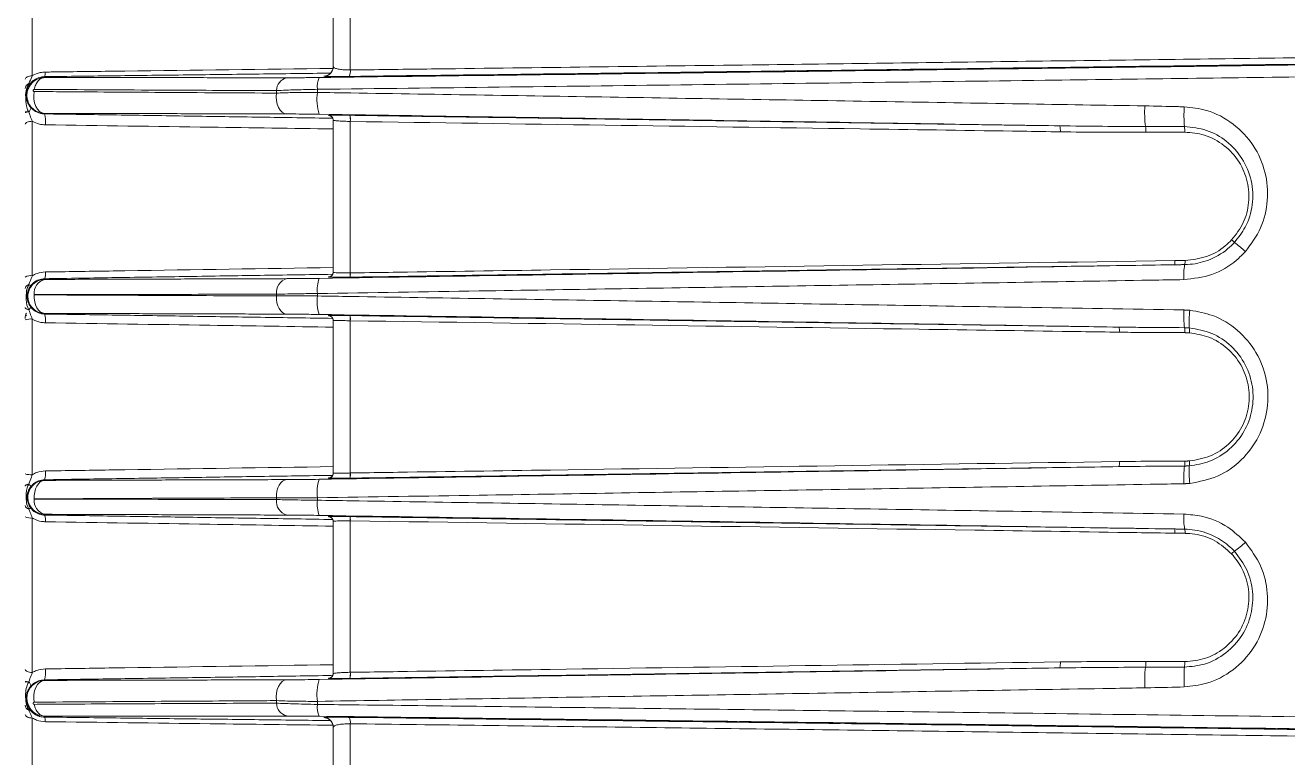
# Model space of a CAD drawing. Extents: x 2 to 136, y 1 to 99.
# Drawn here: x 4.638 to 8.573, y 44.166 to 46.448 of the extents above; entities that cross this region are included whole.
import ezdxf

# ---------------------------------------------------------------- set-up
doc = ezdxf.new("R2010")
doc.units = 0
doc.header["$MEASUREMENT"] = 0
doc.linetypes.add('SLD-Solid', pattern=[0])
doc.layers.add('OBJECT', color=7, linetype='CONTINUOUS')

msp = doc.modelspace()

# ---------------------------------------------------------------- linework, layer by layer
at = {"layer": 'OBJECT', "linetype": 'SLD-Solid', "lineweight": 15}
for p, q in [((5.6514, 48.2902), (5.6514, 46.3085)), ((5.5983, 46.3191), (5.5983, 48.2302)), ((4.6603, 47.6032), (4.6603, 46.2908)), ((4.6984, 46.2849), (4.6984, 46.2878)), ((5.5688, 46.2891), (5.5688, 46.2893)), ((5.4214, 46.2364), (5.4214, 46.2443)), ((5.5491, 46.2387), (5.5491, 46.2483)), ((4.6984, 46.1734), (4.6984, 46.1717)), ((5.5836, 46.1667), (5.5836, 46.1672)), ((4.6603, 46.1489), (4.6603, 45.6673)), ((5.5983, 45.6782), (5.5983, 46.1522)), ((5.6512, 45.6761), (5.6512, 46.1481)), ((5.6515, 46.1482), (5.6515, 45.6761)), ((4.6985, 45.6559), (4.6984, 45.6582)), ((5.5836, 45.6632), (5.5836, 45.6636)), ((5.4214, 45.6044), (5.4214, 45.61)), ((5.5491, 45.6044), (5.5491, 45.6121)), ((4.6603, 45.5325), (4.6603, 45.0475)), ((4.6985, 45.5502), (4.6984, 45.5482)), ((5.5836, 45.5427), (5.5836, 45.5432)), ((5.5983, 45.0518), (5.5983, 45.5282)), ((5.6512, 45.0528), (5.6512, 45.5272)), ((5.6515, 45.5272), (5.6515, 45.0528)), ((4.6985, 45.0298), (4.6984, 45.0318)), ((5.5836, 45.0368), (5.5836, 45.0373)), ((5.4214, 44.97), (5.4214, 44.9756)), ((5.5491, 44.9679), (5.5491, 44.9756)), ((4.6603, 44.9127), (4.6603, 44.4311)), ((4.6985, 44.9241), (4.6984, 44.9218)), ((5.5836, 44.9164), (5.5836, 44.9168)), ((5.5983, 44.4278), (5.5983, 44.9018)), ((5.6512, 44.4319), (5.6512, 44.9039)), ((5.6515, 44.9039), (5.6515, 44.4318)), ((4.6984, 44.4066), (4.6984, 44.4083)), ((5.5836, 44.4128), (5.5836, 44.4133)), ((5.4214, 44.3357), (5.4214, 44.3436)), ((5.5491, 44.3317), (5.5491, 44.3413)), ((4.6603, 44.2892), (4.6603, 42.9673)), ((5.5688, 44.2907), (5.5688, 44.2909)), ((5.6514, 44.2715), (5.6514, 42.2898)), ((5.5983, 42.3497), (5.5983, 44.2609))]:
    msp.add_line(p, q, dxfattribs=at)
at = {"layer": 'OBJECT', "linetype": 'SLD-Solid', "lineweight": 15, "flags": 128}
for points in [[(4.6383, 46.2801), (4.6388, 46.282), (4.64, 46.2839), (4.6419, 46.2856), (4.6446, 46.2872), (4.6479, 46.2885), (4.6517, 46.2896), (4.6559, 46.2903), (4.6603, 46.2908)], [(4.6984, 46.1734), (4.6906, 46.1751), (4.6831, 46.1795), (4.6766, 46.1863), (4.6712, 46.1952), (4.6674, 46.2058), (4.6652, 46.2174), (4.6648, 46.2295), (4.6663, 46.2413)], [(5.4535, 46.1716), (5.446, 46.1732), (5.4389, 46.1773), (5.4326, 46.1837), (5.4274, 46.1921), (5.4235, 46.2021), (5.4211, 46.2132), (5.4204, 46.2248), (5.4214, 46.2364)], [(4.6493, 46.1776), (4.6511, 46.18), (4.6527, 46.1823), (4.6539, 46.1844), (4.6548, 46.1865), (4.6553, 46.1883), (4.6554, 46.19), (4.6552, 46.1914), (4.6547, 46.1925)], [(4.6383, 46.1397), (4.6388, 46.1414), (4.64, 46.143), (4.6419, 46.1445), (4.6446, 46.1458), (4.6479, 46.147), (4.6517, 46.1479), (4.6559, 46.1485), (4.6603, 46.1489)], [(4.6985, 45.5502), (4.6917, 45.5516), (4.6853, 45.5551), (4.6794, 45.5606), (4.6744, 45.5679), (4.6705, 45.5767), (4.6678, 45.5865), (4.6664, 45.5971), (4.6664, 45.6078)], [(4.6383, 45.5681), (4.6385, 45.5672), (4.6391, 45.5662), (4.64, 45.5653), (4.6413, 45.5644), (4.6429, 45.5636), (4.6447, 45.5629), (4.6469, 45.5622), (4.6493, 45.5616)], [(5.4535, 45.5478), (5.4468, 45.5491), (5.4405, 45.5525), (5.4347, 45.5579), (5.4297, 45.5651), (5.4258, 45.5737), (5.423, 45.5833), (5.4215, 45.5937), (5.4214, 45.6044)], [(5.5861, 45.5425), (5.5855, 45.5426), (5.5857, 45.5425), (5.5864, 45.5424), (5.5874, 45.5422), (5.5898, 45.5413), (5.5928, 45.5394), (5.5934, 45.5387)], [(4.6383, 45.0119), (4.6385, 45.0128), (4.6391, 45.0138), (4.64, 45.0147), (4.6413, 45.0156), (4.6429, 45.0164), (4.6447, 45.0171), (4.6469, 45.0178), (4.6493, 45.0184)], [(4.6664, 44.9722), (4.6664, 44.9829), (4.6678, 44.9935), (4.6705, 45.0033), (4.6744, 45.0121), (4.6794, 45.0194), (4.6853, 45.0249), (4.6917, 45.0284), (4.6985, 45.0298)], [(5.4214, 44.9756), (5.4215, 44.9863), (5.423, 44.9967), (5.4258, 45.0063), (5.4297, 45.0149), (5.4347, 45.0221), (5.4405, 45.0275), (5.4468, 45.0309), (5.4535, 45.0322)], [(4.6383, 44.4403), (4.6388, 44.4386), (4.64, 44.437), (4.6419, 44.4355), (4.6446, 44.4342), (4.6479, 44.433), (4.6517, 44.4321), (4.6559, 44.4315), (4.6603, 44.4311)], [(4.6493, 44.4024), (4.6511, 44.4), (4.6527, 44.3977), (4.6539, 44.3956), (4.6548, 44.3935), (4.6553, 44.3917), (4.6554, 44.39), (4.6552, 44.3886), (4.6547, 44.3875)], [(4.6663, 44.3387), (4.6648, 44.3505), (4.6652, 44.3626), (4.6674, 44.3742), (4.6712, 44.3848), (4.6766, 44.3937), (4.6831, 44.4005), (4.6906, 44.4049), (4.6984, 44.4066)], [(5.4214, 44.3436), (5.4204, 44.3552), (5.4211, 44.3668), (5.4235, 44.3779), (5.4274, 44.3879), (5.4326, 44.3963), (5.4389, 44.4027), (5.446, 44.4068), (5.4535, 44.4084)], [(4.6383, 44.2999), (4.6388, 44.298), (4.64, 44.2961), (4.6419, 44.2944), (4.6446, 44.2928), (4.6479, 44.2915), (4.6517, 44.2904), (4.6559, 44.2897), (4.6603, 44.2892)]]:
    msp.add_lwpolyline(points, dxfattribs=at)
at = {"layer": 'OBJECT', "linetype": 'SLD-Solid', "lineweight": 15}
for centre, radius, start, end in [((5.5684, 46.3191), 0.03, 270.8174, 359.9964), ((5.463, 46.2437), 0.0417, 103.027, 179.1917), ((5.6242, 46.2559), 0.0755, 157.3106, 185.817), ((5.6111, 46.3045), 0.0405, 336.8812, 5.6577), ((4.6572, 46.2494), 0.0189, 114.6928, 177.0657), ((4.6518, 46.2713), 0.00532, 242.8052, 300.6129), ((5.7002, 46.2162), 0.1527, 171.5367, 197.3552), ((4.6476, 46.2231), 0.0455, 258.3163, 272.234), ((4.6293, 46.1493), 0.0726, 350.7986, 17.9755), ((5.5833, 46.1522), 0.015, 0.0028, 89.0058), ((5.5833, 46.1517), 0.015, 47.6933, 88.9982), ((5.5844, 46.1545), 0.0121, 42.4785, 84.341), ((5.5834, 46.1517), 0.015, 359.9987, 47.6932), ((5.6144, 46.1544), 0.0376, 350.5276, 20.2765), ((5.6084, 46.1545), 0.0433, 351.6109, 17.4033), ((8.5072, 46.174), 0.3799, 176.5835, 186.2714), ((8.685, 46.1659), 0.4351, 176.3255, 184.4454), ((5.6495, 46.1984), 0.0503, 271.9428, 272.287), ((7.8277, 46.1217), 0.0369, 350.8114, 20.3031), ((8.0743, 46.1187), 0.057, 355.73, 13.9671), ((8.1869, 46.1189), 0.0657, 356.4741, 11.6369), ((8.7074, 46.1074), 0.4509, 226.7586, 228.2473), ((8.2318, 45.5236), 0.3031, 46.2734, 54.6876), ((8.1965, 45.7116), 0.0254, 336.99, 7.2253), ((8.4535, 45.6684), 0.2043, 170.5079, 183.6881), ((8.2265, 45.7122), 0.0275, 338.3037, 6.1788), ((4.6555, 45.6319), 0.0358, 82.2158, 118.5915), ((4.7108, 45.613), 0.0446, 105.9957, 185.6539), ((4.6567, 45.6741), 0.0447, 339.2658, 6.4601), ((5.4662, 45.6151), 0.0451, 106.3213, 186.431), ((5.6547, 45.6242), 0.1062, 160.6882, 186.5213), ((5.5833, 45.6782), 0.015, 270.9964, 359.9961), ((5.5833, 45.6786), 0.015, 270.9995, 325.7253), ((5.5837, 45.6778), 0.0141, 277.3932, 327.7178), ((5.5833, 45.6786), 0.015, 325.7288, 359.9983), ((5.6264, 45.6729), 0.0253, 336.9556, 7.2199), ((5.6223, 45.6728), 0.0291, 340.3198, 6.451), ((5.651, 45.6992), 0.0231, 270.5718, 271.3211), ((4.6525, 45.6257), 0.0144, 102.7899, 170.4308), ((4.6632, 45.6569), 0.0221, 231.1278, 248.9892), ((4.6416, 45.5734), 0.0141, 303.0741, 346.3766), ((5.6814, 45.5875), 0.1333, 172.7057, 197.7827), ((4.6553, 45.4803), 0.0524, 84.5631, 108.899), ((4.6398, 45.5288), 0.0618, 352.5357, 18.3289), ((5.5833, 45.5282), 0.015, 0.0028, 89.0058), ((5.5833, 45.5277), 0.015, 47.3452, 89.0028), ((5.5834, 45.5278), 0.015, 359.9928, 47.3569), ((5.6195, 45.5318), 0.0324, 351.8675, 20.971), ((5.6142, 45.5319), 0.0373, 352.7792, 17.9404), ((8.5903, 45.544), 0.3411, 177.1853, 186.4627), ((8.5878, 45.5211), 0.3218, 173.1125, 182.8762), ((5.6511, 45.551), 0.0238, 270.2493, 270.9756), ((8.0169, 45.496), 0.0318, 351.965, 21.0948), ((8.2061, 45.493), 0.0469, 356.4155, 15.4698), ((8.2212, 45.4956), 0.0461, 352.5298, 11.687), ((4.6398, 45.0512), 0.0618, 341.6714, 7.464), ((8.0169, 45.084), 0.0318, 338.9052, 8.035), ((8.5903, 45.036), 0.3411, 173.5372, 182.8147), ((8.2061, 45.087), 0.0469, 344.5302, 3.5845), ((8.5878, 45.0589), 0.3218, 177.1238, 186.8875), ((8.2212, 45.0844), 0.0461, 348.313, 7.4702), ((4.6553, 45.0997), 0.0524, 251.101, 275.4369), ((4.6416, 45.0066), 0.0141, 13.6232, 56.9261), ((5.6814, 44.9925), 0.1333, 162.2173, 187.2943), ((5.5833, 45.0518), 0.015, 270.9964, 359.9961), ((5.5833, 45.0523), 0.015, 270.9981, 325.6267), ((5.5838, 45.0514), 0.014, 277.3211, 327.6489), ((5.5833, 45.0522), 0.015, 325.6346, 359.9954), ((5.6195, 45.0482), 0.0324, 339.029, 8.1325), ((5.6142, 45.0481), 0.0373, 342.0596, 7.2208), ((5.6511, 45.029), 0.0238, 89.0244, 89.7507), ((4.6525, 44.9543), 0.0144, 189.5692, 257.2101), ((4.6632, 44.9231), 0.0221, 111.0108, 128.8722), ((4.7108, 44.967), 0.0446, 174.3461, 254.0043), ((5.4662, 44.9649), 0.0451, 173.5685, 253.6795), ((5.6547, 44.9558), 0.1062, 173.4789, 199.3117), ((4.6555, 44.9481), 0.0358, 241.4063, 277.7849), ((4.6567, 44.9059), 0.0447, 353.5401, 20.7342), ((5.5833, 44.9018), 0.015, 0.0039, 89.0036), ((5.5833, 44.9014), 0.015, 47.2244, 88.9971), ((5.5844, 44.9039), 0.0123, 42.6852, 84.7571), ((5.5833, 44.9014), 0.015, 0.002, 47.2178), ((5.6264, 44.9071), 0.0253, 352.7801, 23.0444), ((5.6223, 44.9072), 0.0291, 353.5483, 19.6808), ((5.651, 44.8808), 0.0231, 88.6789, 89.4282), ((8.4535, 44.9116), 0.2043, 176.3119, 189.4921), ((8.1965, 44.8684), 0.0254, 352.774, 23.0107), ((8.2265, 44.8678), 0.0275, 353.8212, 21.6963), ((8.2318, 45.0564), 0.3031, 305.3124, 313.7266), ((8.7067, 44.4733), 0.45, 131.7511, 133.243), ((4.6293, 44.4307), 0.0726, 342.0242, 9.2015), ((5.5833, 44.4283), 0.015, 270.9959, 359.9966), ((5.5833, 44.4278), 0.015, 270.9937, 359.9966), ((5.5875, 44.4269), 0.0107, 319.5617, 7.3968), ((5.6084, 44.4255), 0.0433, 342.5976, 8.3884), ((5.6144, 44.4256), 0.0376, 339.7239, 9.4722), ((5.65, 44.3937), 0.0382, 87.6586, 88.1116), ((7.8277, 44.4583), 0.0369, 339.6958, 9.1893), ((8.5072, 44.406), 0.3798, 173.7285, 183.4166), ((8.0743, 44.4613), 0.057, 346.0341, 4.269), ((8.6851, 44.4141), 0.4351, 175.5546, 183.6745), ((8.1869, 44.4611), 0.0657, 348.3632, 3.5258), ((4.6475, 44.357), 0.0454, 87.7552, 101.6915), ((5.7002, 44.3638), 0.1527, 162.6447, 188.4633), ((5.5837, 44.4274), 0.0141, 277.5645, 327.6485), ((4.6572, 44.3306), 0.0189, 182.9339, 245.3066), ((4.6518, 44.3087), 0.00532, 59.3943, 117.194), ((5.463, 44.3363), 0.0417, 180.8078, 256.974), ((5.6242, 44.3241), 0.0755, 174.1828, 202.6897), ((5.5684, 44.2609), 0.03, 0.0033, 89.1829), ((5.6111, 44.2755), 0.0405, 354.3437, 23.1174)]:
    msp.add_arc(centre, radius, start, end, dxfattribs=at)
msp.add_ellipse((4.6533, 45.5346), major_axis=(0, 0.025), ratio=0.6, start_param=0.851159, end_param=1.570796, dxfattribs=at)
for points, knots in [([(5.6514, 46.3085), (5.6712, 46.3087), (5.7705, 46.31), (6.1877, 46.3152), (6.8608, 46.3238), (7.731, 46.3351), (8.5593, 46.3461), (9.1869, 46.3545), (9.5385, 46.3594), (9.6133, 46.3604)], [0, 0, 0, 0, 0.015093, 0.075468, 0.316976, 0.525737, 0.734498, 0.943514, 1, 1, 1, 1]), ([(5.5546, 46.285), (5.9415, 46.2898), (6.7153, 46.2994), (7.8807, 46.3144), (8.8468, 46.3272), (9.4252, 46.3352), (9.6133, 46.3378)], [0, 0, 0, 0, 0.286869, 0.573738, 0.861289, 1, 1, 1, 1]), ([(5.5983, 46.3196), (5.5983, 46.3185), (5.5982, 46.314), (5.596, 46.3064), (5.5904, 46.2982), (5.5827, 46.2924), (5.575, 46.2896), (5.5703, 46.2893), (5.5688, 46.2893)], [0, 0, 0, 0, 0.075036, 0.307049, 0.521161, 0.719371, 0.908428, 1, 1, 1, 1]), ([(5.5983, 46.3191), (5.5985, 46.3184), (5.599, 46.3165), (5.6043, 46.3135), (5.6161, 46.3107), (5.6322, 46.3088), (5.645, 46.3086), (5.6514, 46.3085)], [0, 0, 0, 0, 0.118805, 0.36056, 0.582979, 0.793287, 1, 1, 1, 1]), ([(9.6133, 46.3402), (9.4339, 46.3377), (8.8731, 46.33), (7.9313, 46.3175), (6.7884, 46.3027), (6.0284, 46.2933), (5.6483, 46.2886)], [0, 0, 0, 0, 0.135407, 0.423157, 0.711579, 1, 1, 1, 1]), ([(4.6984, 46.1734), (4.6957, 46.1736), (4.6858, 46.1742), (4.6703, 46.1802), (4.658, 46.1909), (4.6494, 46.2032), (4.6442, 46.2163), (4.6431, 46.2325), (4.6459, 46.247), (4.6519, 46.2595), (4.6612, 46.2706), (4.6745, 46.2801), (4.688, 46.2844), (4.6964, 46.2848), (4.6984, 46.2849)], [0, 0, 0, 0, 0.046741, 0.172507, 0.281017, 0.325365, 0.431868, 0.522472, 0.602838, 0.685679, 0.760655, 0.853042, 0.96561, 1, 1, 1, 1]), ([(4.6603, 46.2908), (4.6598, 46.2895), (4.6564, 46.2807), (4.6526, 46.2731), (4.6493, 46.2666)], [0, 0, 0, 0, 0.140153, 1, 1, 1, 1]), ([(4.6984, 46.2878), (4.6947, 46.2876), (4.685, 46.2869), (4.67, 46.2809), (4.6597, 46.2729), (4.6553, 46.2677), (4.6545, 46.2667)], [0, 0, 0, 0, 0.220232, 0.571312, 0.921722, 1, 1, 1, 1]), ([(4.6603, 46.2908), (4.6606, 46.2909), (4.6683, 46.2953), (4.6819, 46.3007), (4.6957, 46.3017), (4.701, 46.302)], [0, 0, 0, 0, 0.027126, 0.624659, 1, 1, 1, 1]), ([(4.6984, 46.2849), (4.6948, 46.2842), (4.6876, 46.283), (4.678, 46.2748), (4.6703, 46.2631), (4.6676, 46.253), (4.6663, 46.2479)], [0, 0, 0, 0, 0.250221, 0.500527, 0.750718, 1, 1, 1, 1]), ([(4.701, 46.302), (4.701, 46.3009), (4.7008, 46.2978), (4.7003, 46.293), (4.6994, 46.2888), (4.6987, 46.2882), (4.6984, 46.2878)], [0, 0, 0, 0, 0.133375, 0.389905, 0.694955, 1, 1, 1, 1]), ([(4.701, 46.302), (4.7176, 46.3022), (4.8002, 46.3033), (5.0989, 46.307), (5.3812, 46.3105), (5.5973, 46.3132)], [0, 0, 0, 0, 0.055317, 0.276587, 1, 1, 1, 1]), ([(5.4536, 46.2844), (5.4714, 46.2844), (5.502, 46.2844), (5.539, 46.2849), (5.5546, 46.285)], [0, 0, 0, 0, 0.576762, 1, 1, 1, 1]), ([(9.6133, 46.3004), (9.5737, 46.2999), (9.2542, 46.2955), (8.6552, 46.2874), (7.7173, 46.2751), (6.6812, 46.2619), (5.9265, 46.2528), (5.5491, 46.2483)], [0, 0, 0, 0, 0.029168, 0.235187, 0.441207, 0.720603, 1, 1, 1, 1]), ([(5.6483, 46.2886), (5.6388, 46.2885), (5.6198, 46.2883), (5.5957, 46.2882), (5.5779, 46.2884), (5.5697, 46.2887), (5.569, 46.289), (5.5688, 46.2891)], [0, 0, 0, 0, 0.21438, 0.428502, 0.649664, 0.885239, 1, 1, 1, 1]), ([(4.6493, 46.2666), (4.6469, 46.2618), (4.6402, 46.2486), (4.6389, 46.2229), (4.6415, 46.2006), (4.6451, 46.1846), (4.6486, 46.1788), (4.6493, 46.1776)], [0, 0, 0, 0, 0.17137, 0.469674, 0.781808, 0.95724, 1, 1, 1, 1]), ([(4.6545, 46.2667), (4.6516, 46.2628), (4.6457, 46.2545), (4.6416, 46.2412), (4.6409, 46.2319), (4.6411, 46.2228), (4.6432, 46.2124), (4.6478, 46.2014), (4.6533, 46.1943), (4.6547, 46.1925)], [0, 0, 0, 0, 0.156333, 0.324109, 0.421979, 0.454455, 0.666758, 0.915522, 1, 1, 1, 1]), ([(4.6663, 46.2479), (4.6662, 46.2479), (4.6657, 46.2479), (4.6649, 46.2477), (4.6641, 46.2472), (4.6636, 46.2465), (4.6632, 46.2457), (4.663, 46.2448), (4.6631, 46.2438), (4.6636, 46.2427), (4.6646, 46.2416), (4.6657, 46.2414), (4.6663, 46.2413)], [0, 0, 0, 0, 0.034085, 0.149321, 0.23486, 0.299651, 0.36961, 0.439602, 0.524615, 0.634617, 0.805774, 1, 1, 1, 1]), ([(5.4214, 46.2443), (5.3947, 46.2444), (5.2615, 46.2449), (5.009, 46.246), (4.7849, 46.2473), (4.6663, 46.2479)], [0, 0, 0, 0, 0.105256, 0.526282, 1, 1, 1, 1]), ([(4.6663, 46.2413), (4.6926, 46.2412), (4.8242, 46.2402), (5.0754, 46.2385), (5.3016, 46.2372), (5.4214, 46.2364)], [0, 0, 0, 0, 0.105274, 0.52637, 1, 1, 1, 1]), ([(5.5491, 46.2483), (5.5295, 46.2479), (5.4863, 46.247), (5.4447, 46.2455), (5.4238, 46.2444), (5.4214, 46.2443)], [0, 0, 0, 0, 0.423748, 0.934146, 1, 1, 1, 1]), ([(5.4214, 46.2364), (5.4372, 46.2371), (5.4753, 46.2386), (5.5219, 46.2386), (5.5491, 46.2387)], [0, 0, 0, 0, 0.414329, 1, 1, 1, 1]), ([(5.5491, 46.2387), (5.5838, 46.2381), (5.7574, 46.2353), (6.209, 46.2281), (6.9049, 46.2168), (7.5913, 46.2055), (7.9993, 46.1987), (8.128, 46.1966)], [0, 0, 0, 0, 0.040495, 0.202477, 0.526502, 0.850527, 1, 1, 1, 1]), ([(4.6493, 46.1776), (4.6507, 46.1738), (4.6543, 46.164), (4.658, 46.1546), (4.6603, 46.1489)], [0, 0, 0, 0, 0.391244, 1, 1, 1, 1]), ([(4.6547, 46.1925), (4.6583, 46.1888), (4.6666, 46.1803), (4.6823, 46.173), (4.694, 46.1721), (4.6984, 46.1717)], [0, 0, 0, 0, 0.330431, 0.751279, 1, 1, 1, 1]), ([(5.5544, 46.1706), (5.5329, 46.1709), (5.496, 46.1714), (5.4659, 46.1715), (5.4535, 46.1716)], [0, 0, 0, 0, 0.584807, 1, 1, 1, 1]), ([(7.8623, 46.1345), (7.477, 46.1407), (6.7063, 46.153), (5.9384, 46.1647), (5.5544, 46.1706)], [0, 0, 0, 0, 0.499851, 1, 1, 1, 1]), ([(5.5836, 46.1672), (5.5845, 46.1673), (5.5863, 46.1676), (5.6001, 46.1678), (5.6202, 46.1678), (5.6383, 46.1676), (5.6482, 46.1674), (5.6497, 46.1674)], [0, 0, 0, 0, 0.244044, 0.488221, 0.728099, 0.959249, 1, 1, 1, 1]), ([(5.5869, 46.1664), (5.586, 46.1665), (5.5839, 46.1666), (5.5837, 46.1667), (5.5836, 46.1667)], [0, 0, 0, 0, 0.442354, 1, 1, 1, 1]), ([(8.128, 46.1966), (8.163, 46.1959), (8.2039, 46.1951), (8.2449, 46.1939), (8.2509, 46.1938)], [0, 0, 0, 0, 0.853893, 1, 1, 1, 1]), ([(8.2509, 46.1938), (8.2743, 46.1912), (8.3289, 46.1852), (8.4062, 46.144), (8.4699, 46.0762), (8.507, 45.9919), (8.5143, 45.9023), (8.4943, 45.8141), (8.459, 45.7665), (8.4414, 45.7427)], [0, 0, 0, 0, 0.113847, 0.266221, 0.419042, 0.568814, 0.71471, 0.857561, 1, 1, 1, 1]), ([(4.701, 46.1377), (4.6947, 46.1381), (4.6803, 46.1392), (4.6675, 46.1454), (4.6603, 46.1489)], [0, 0, 0, 0, 0.433276, 1, 1, 1, 1]), ([(5.5983, 46.1247), (5.4707, 46.1265), (5.1715, 46.1309), (4.8724, 46.1352), (4.701, 46.1377)], [0, 0, 0, 0, 0.426823, 1, 1, 1, 1]), ([(5.6512, 46.1481), (5.65, 46.1482), (5.6421, 46.1484), (5.6276, 46.149), (5.6115, 46.15), (5.6005, 46.1511), (5.5991, 46.1518), (5.5983, 46.1522)], [0, 0, 0, 0, 0.040294, 0.26941, 0.508713, 0.753936, 1, 1, 1, 1]), ([(7.8641, 46.1159), (7.8542, 46.116), (7.8048, 46.1167), (7.597, 46.1198), (6.8693, 46.1304), (6.1813, 46.1404), (5.6515, 46.1482)], [0, 0, 0, 0, 0.013409, 0.067044, 0.281584, 1, 1, 1, 1]), ([(7.8623, 46.1345), (7.9068, 46.1339), (7.9959, 46.1328), (8.0851, 46.1326), (8.1296, 46.1325)], [0, 0, 0, 0, 0.499849, 1, 1, 1, 1]), ([(8.1296, 46.1325), (8.1644, 46.1324), (8.2049, 46.1324), (8.2454, 46.1322), (8.2513, 46.1322)], [0, 0, 0, 0, 0.856217, 1, 1, 1, 1]), ([(8.2513, 46.1322), (8.2749, 46.1297), (8.3221, 46.1248), (8.3852, 46.0886), (8.4345, 46.0346), (8.4635, 45.9649), (8.4667, 45.8893), (8.4467, 45.8212), (8.4192, 45.7863), (8.4071, 45.771)], [0, 0, 0, 0, 0.14155, 0.283786, 0.432636, 0.585436, 0.737167, 0.884056, 1, 1, 1, 1]), ([(8.1312, 46.1145), (8.0866, 46.1144), (7.9976, 46.1142), (7.9086, 46.1153), (7.8641, 46.1159)], [0, 0, 0, 0, 0.500175, 1, 1, 1, 1]), ([(8.3984, 45.7789), (8.4118, 45.7962), (8.4386, 45.8308), (8.4547, 45.8956), (8.4506, 45.9618), (8.4243, 46.0246), (8.3777, 46.0757), (8.3177, 46.109), (8.2732, 46.113), (8.2525, 46.1149)], [0, 0, 0, 0, 0.138029, 0.276202, 0.417078, 0.56297, 0.714021, 0.86692, 1, 1, 1, 1]), ([(8.4071, 45.771), (8.4002, 45.7642), (8.3762, 45.7404), (8.3271, 45.713), (8.2792, 45.7028), (8.255, 45.7022), (8.252, 45.7021)], [0, 0, 0, 0, 0.1657, 0.581558, 0.946738, 1, 1, 1, 1]), ([(8.2537, 45.7152), (8.2762, 45.7177), (8.3211, 45.7227), (8.3695, 45.7506), (8.392, 45.7726), (8.3984, 45.7789)], [0, 0, 0, 0, 0.417952, 0.834105, 1, 1, 1, 1]), ([(8.4414, 45.7427), (8.4324, 45.7336), (8.4026, 45.7035), (8.3384, 45.6656), (8.2792, 45.6587), (8.2496, 45.6553)], [0, 0, 0, 0, 0.177217, 0.589279, 1, 1, 1, 1]), ([(4.7011, 45.6791), (4.7176, 45.6793), (4.8003, 45.6806), (5.0994, 45.6852), (5.382, 45.6896), (5.5983, 45.6929)], [0, 0, 0, 0, 0.055307, 0.276535, 1, 1, 1, 1]), ([(5.5544, 45.6593), (5.9977, 45.6662), (6.8846, 45.68), (7.7747, 45.6944), (8.2199, 45.7016)], [0, 0, 0, 0, 0.499822, 1, 1, 1, 1]), ([(5.6515, 45.6761), (5.6614, 45.6763), (5.711, 45.677), (5.9189, 45.6801), (6.7657, 45.6929), (7.573, 45.705), (8.2217, 45.7147)], [0, 0, 0, 0, 0.011559, 0.057797, 0.242748, 1, 1, 1, 1]), ([(4.6985, 45.5502), (4.6917, 45.5511), (4.679, 45.5527), (4.6664, 45.5611), (4.657, 45.5708), (4.6502, 45.5816), (4.6462, 45.5969), (4.6466, 45.6118), (4.6509, 45.6255), (4.6588, 45.638), (4.6715, 45.6492), (4.6861, 45.6551), (4.6956, 45.6557), (4.6985, 45.6559)], [0, 0, 0, 0, 0.123491, 0.232005, 0.269257, 0.371293, 0.461614, 0.556778, 0.64062, 0.721066, 0.824899, 0.947628, 1, 1, 1, 1]), ([(4.6603, 45.6673), (4.66, 45.6665), (4.6566, 45.6569), (4.6528, 45.6479), (4.6493, 45.6397)], [0, 0, 0, 0, 0.088015, 1, 1, 1, 1]), ([(4.6984, 45.6582), (4.6924, 45.6576), (4.6803, 45.6562), (4.6652, 45.6476), (4.6582, 45.6397), (4.6553, 45.6363)], [0, 0, 0, 0, 0.366151, 0.730923, 1, 1, 1, 1]), ([(4.6603, 45.6673), (4.6651, 45.6699), (4.6778, 45.6768), (4.6922, 45.6782), (4.7011, 45.6791)], [0, 0, 0, 0, 0.381423, 1, 1, 1, 1]), ([(5.4535, 45.6583), (5.4719, 45.6584), (5.5029, 45.6586), (5.5396, 45.6591), (5.5544, 45.6593)], [0, 0, 0, 0, 0.595856, 1, 1, 1, 1]), ([(8.2496, 45.6553), (8.2147, 45.6547), (8.0401, 45.6518), (7.5862, 45.6444), (6.8885, 45.6331), (6.163, 45.6217), (5.717, 45.6147), (5.5491, 45.6121)], [0, 0, 0, 0, 0.038714, 0.19357, 0.503334, 0.813098, 1, 1, 1, 1]), ([(5.5836, 45.6636), (5.5837, 45.6637), (5.5837, 45.6637), (5.5855, 45.6638), (5.5856, 45.6638)], [0, 0, 0, 0, 0.955991, 1, 1, 1, 1]), ([(5.6497, 45.663), (5.6438, 45.6629), (5.6298, 45.6627), (5.6098, 45.6626), (5.5933, 45.6626), (5.5848, 45.6629), (5.5839, 45.6631), (5.5836, 45.6632)], [0, 0, 0, 0, 0.164203, 0.392746, 0.62235, 0.854158, 1, 1, 1, 1]), ([(5.5983, 45.6782), (5.5986, 45.6779), (5.5993, 45.6774), (5.6061, 45.6766), (5.6193, 45.6761), (5.6353, 45.6759), (5.6465, 45.676), (5.6512, 45.6761)], [0, 0, 0, 0, 0.146296, 0.378552, 0.608139, 0.83625, 1, 1, 1, 1]), ([(4.6493, 45.6397), (4.6475, 45.6359), (4.6418, 45.6235), (4.6407, 45.5986), (4.6422, 45.5758), (4.6482, 45.5639), (4.6493, 45.5616)], [0, 0, 0, 0, 0.156587, 0.505041, 0.904921, 1, 1, 1, 1]), ([(4.6553, 45.6363), (4.6533, 45.6333), (4.6479, 45.6253), (4.6443, 45.6126), (4.644, 45.6018), (4.645, 45.5913), (4.6478, 45.5815), (4.6533, 45.5731), (4.6553, 45.5701)], [0, 0, 0, 0, 0.142978, 0.390657, 0.527552, 0.574979, 0.844546, 1, 1, 1, 1]), ([(4.6664, 45.6086), (4.6663, 45.6086), (4.6663, 45.6086), (4.6662, 45.6085), (4.6661, 45.6085), (4.6661, 45.6085), (4.666, 45.6084), (4.666, 45.6083), (4.666, 45.6082), (4.666, 45.6081), (4.6661, 45.6079), (4.6662, 45.6079), (4.6663, 45.6078), (4.6664, 45.6078)], [0, 0, 0, 0, 0.057277, 0.181943, 0.187715, 0.289711, 0.363796, 0.437837, 0.522122, 0.605947, 0.707201, 0.863083, 1, 1, 1, 1]), ([(5.4214, 45.61), (5.3942, 45.61), (5.2585, 45.6097), (5.0068, 45.6091), (4.7823, 45.6088), (4.6664, 45.6086)], [0, 0, 0, 0, 0.10781, 0.539052, 1, 1, 1, 1]), ([(4.6664, 45.6078), (4.6935, 45.6077), (4.829, 45.607), (5.0806, 45.6059), (5.3053, 45.6049), (5.4214, 45.6044)], [0, 0, 0, 0, 0.107776, 0.53888, 1, 1, 1, 1]), ([(5.5491, 45.6121), (5.5304, 45.6119), (5.484, 45.6112), (5.4447, 45.6104), (5.4214, 45.61)], [0, 0, 0, 0, 0.40422, 1, 1, 1, 1]), ([(4.6553, 45.5701), (4.6569, 45.5681), (4.6625, 45.5613), (4.6752, 45.5526), (4.689, 45.5486), (4.6969, 45.5483), (4.6984, 45.5482)], [0, 0, 0, 0, 0.153723, 0.52997, 0.90461, 1, 1, 1, 1]), ([(5.4214, 45.6044), (5.4367, 45.6045), (5.4749, 45.6049), (5.5213, 45.6046), (5.5491, 45.6044)], [0, 0, 0, 0, 0.40122, 1, 1, 1, 1]), ([(5.5491, 45.6044), (5.5839, 45.6038), (5.7576, 45.6011), (6.2096, 45.5939), (6.9061, 45.5828), (7.6327, 45.5709), (8.0808, 45.5635), (8.2496, 45.5607)], [0, 0, 0, 0, 0.038703, 0.193516, 0.503195, 0.812873, 1, 1, 1, 1]), ([(4.6398, 45.5412), (4.6399, 45.5412), (4.6405, 45.5426), (4.6415, 45.5437), (4.6425, 45.5448)], [0, 0, 0, 0, 0.030136, 1, 1, 1, 1]), ([(4.6493, 45.5616), (4.6507, 45.5579), (4.6544, 45.5482), (4.658, 45.5385), (4.6603, 45.5325)], [0, 0, 0, 0, 0.38536, 1, 1, 1, 1]), ([(4.7011, 45.5208), (4.6987, 45.5209), (4.6873, 45.5214), (4.6732, 45.5253), (4.6628, 45.5311), (4.6603, 45.5325)], [0, 0, 0, 0, 0.162674, 0.799299, 1, 1, 1, 1]), ([(5.5544, 45.5468), (5.5325, 45.5471), (5.4958, 45.5476), (5.4656, 45.5477), (5.4535, 45.5478)], [0, 0, 0, 0, 0.598694, 1, 1, 1, 1]), ([(8.0466, 45.5074), (7.6306, 45.5141), (6.7984, 45.5275), (5.9692, 45.5403), (5.5544, 45.5468)], [0, 0, 0, 0, 0.499844, 1, 1, 1, 1]), ([(5.5836, 45.5432), (5.5844, 45.5433), (5.5861, 45.5436), (5.5991, 45.5438), (5.6182, 45.5437), (5.6365, 45.5435), (5.6473, 45.5434), (5.6497, 45.5433)], [0, 0, 0, 0, 0.232897, 0.465797, 0.698631, 0.931114, 1, 1, 1, 1]), ([(5.5856, 45.5425), (5.5851, 45.5426), (5.5837, 45.5426), (5.5837, 45.5427), (5.5836, 45.5427)], [0, 0, 0, 0, 0.370219, 1, 1, 1, 1]), ([(5.6512, 45.5272), (5.6493, 45.5272), (5.6406, 45.5274), (5.626, 45.5277), (5.6107, 45.528), (5.6003, 45.5282), (5.599, 45.5282), (5.5983, 45.5282)], [0, 0, 0, 0, 0.068843, 0.301229, 0.534056, 0.767019, 1, 1, 1, 1]), ([(8.2683, 45.5597), (8.2925, 45.5556), (8.3465, 45.5463), (8.4201, 45.5006), (8.4787, 45.4306), (8.5112, 45.3447), (8.5141, 45.2526), (8.4868, 45.1641), (8.4322, 45.0904), (8.3568, 45.0371), (8.2978, 45.0259), (8.2683, 45.0203)], [0, 0, 0, 0, 0.092377, 0.205904, 0.319098, 0.43222, 0.545967, 0.660462, 0.7748, 0.887588, 1, 1, 1, 1]), ([(5.5983, 45.5073), (5.4702, 45.5092), (5.1711, 45.5137), (4.872, 45.5182), (4.7011, 45.5208)], [0, 0, 0, 0, 0.428526, 1, 1, 1, 1]), ([(8.0484, 45.4915), (8.0385, 45.4917), (7.989, 45.4924), (7.7811, 45.4955), (6.992, 45.5073), (6.2426, 45.5184), (5.6515, 45.5272)], [0, 0, 0, 0, 0.012391, 0.061957, 0.260221, 1, 1, 1, 1]), ([(8.0466, 45.5074), (8.0703, 45.5071), (8.1385, 45.5061), (8.2067, 45.5058), (8.2513, 45.5056)], [0, 0, 0, 0, 0.346407, 1, 1, 1, 1]), ([(8.253, 45.4901), (8.2084, 45.4902), (8.1402, 45.4903), (8.072, 45.4912), (8.0484, 45.4915)], [0, 0, 0, 0, 0.653616, 1, 1, 1, 1]), ([(8.2664, 45.505), (8.2903, 45.5008), (8.3382, 45.4925), (8.3997, 45.4506), (8.4445, 45.3921), (8.4672, 45.3217), (8.4654, 45.2483), (8.4399, 45.1798), (8.3934, 45.1239), (8.3331, 45.0859), (8.2878, 45.0785), (8.2664, 45.075)], [0, 0, 0, 0, 0.112903, 0.225921, 0.339461, 0.452247, 0.563693, 0.674533, 0.786075, 0.898937, 1, 1, 1, 1]), ([(8.2669, 45.0904), (8.2893, 45.0941), (8.334, 45.1016), (8.3915, 45.1403), (8.4335, 45.1945), (8.4549, 45.2599), (8.4535, 45.328), (8.43, 45.3915), (8.3871, 45.4436), (8.3305, 45.4794), (8.2876, 45.4863), (8.2669, 45.4896)], [0, 0, 0, 0, 0.112979, 0.226062, 0.339335, 0.451495, 0.562085, 0.672053, 0.782914, 0.895436, 1, 1, 1, 1]), ([(4.6603, 45.0475), (4.6649, 45.05), (4.6775, 45.0568), (4.6919, 45.0583), (4.7011, 45.0592)], [0, 0, 0, 0, 0.367572, 1, 1, 1, 1]), ([(4.7011, 45.0592), (4.7176, 45.0595), (4.8003, 45.0607), (5.0994, 45.0652), (5.3819, 45.0694), (5.5983, 45.0727)], [0, 0, 0, 0, 0.055289, 0.276443, 1, 1, 1, 1]), ([(5.5544, 45.0332), (5.9689, 45.0396), (6.7982, 45.0525), (7.6304, 45.0659), (8.0466, 45.0726)], [0, 0, 0, 0, 0.499843, 1, 1, 1, 1]), ([(5.6515, 45.0528), (5.6614, 45.053), (5.7109, 45.0537), (5.9188, 45.0568), (6.7079, 45.0685), (7.4574, 45.0797), (8.0484, 45.0885)], [0, 0, 0, 0, 0.012392, 0.061958, 0.260221, 1, 1, 1, 1]), ([(8.2513, 45.0744), (8.2277, 45.0743), (8.1595, 45.0741), (8.0912, 45.0732), (8.0466, 45.0726)], [0, 0, 0, 0, 0.346361, 1, 1, 1, 1]), ([(8.0484, 45.0885), (8.093, 45.089), (8.1612, 45.0899), (8.2293, 45.0899), (8.253, 45.0899)], [0, 0, 0, 0, 0.653613, 1, 1, 1, 1]), ([(4.6493, 45.0184), (4.6476, 45.0145), (4.6409, 44.9994), (4.6405, 44.9755), (4.6432, 44.9526), (4.6478, 44.9433), (4.6493, 44.9403)], [0, 0, 0, 0, 0.157477, 0.614996, 0.87521, 1, 1, 1, 1]), ([(4.6985, 44.9241), (4.6915, 44.925), (4.6786, 44.9267), (4.6633, 44.9372), (4.6528, 44.9503), (4.6472, 44.9649), (4.646, 44.9796), (4.6485, 44.9932), (4.655, 45.0072), (4.6666, 45.0198), (4.6824, 45.0282), (4.6934, 45.0293), (4.6985, 45.0298)], [0, 0, 0, 0, 0.126833, 0.236074, 0.330183, 0.430951, 0.518046, 0.598413, 0.682006, 0.797113, 0.907435, 1, 1, 1, 1]), ([(4.6603, 45.0475), (4.6594, 45.0449), (4.6558, 45.0352), (4.6521, 45.0255), (4.6493, 45.0184)], [0, 0, 0, 0, 0.265772, 1, 1, 1, 1]), ([(4.6984, 45.0318), (4.6922, 45.0311), (4.6798, 45.0296), (4.665, 45.0209), (4.6581, 45.0131), (4.6553, 45.0099)], [0, 0, 0, 0, 0.371592, 0.744371, 1, 1, 1, 1]), ([(5.4535, 45.0322), (5.472, 45.0323), (5.503, 45.0325), (5.5397, 45.033), (5.5544, 45.0332)], [0, 0, 0, 0, 0.598724, 1, 1, 1, 1]), ([(8.2496, 45.0193), (8.2147, 45.0187), (8.0401, 45.0158), (7.5863, 45.0083), (6.8888, 44.997), (6.1633, 44.9853), (5.7172, 44.9783), (5.5491, 44.9756)], [0, 0, 0, 0, 0.038703, 0.193516, 0.503195, 0.812873, 1, 1, 1, 1]), ([(5.5836, 45.0373), (5.5837, 45.0373), (5.5837, 45.0374), (5.5855, 45.0375), (5.5856, 45.0375)], [0, 0, 0, 0, 0.951334, 1, 1, 1, 1]), ([(5.6497, 45.0367), (5.6441, 45.0366), (5.6302, 45.0364), (5.6103, 45.0362), (5.5935, 45.0363), (5.5848, 45.0365), (5.5839, 45.0367), (5.5836, 45.0368)], [0, 0, 0, 0, 0.157726, 0.389336, 0.621375, 0.853863, 1, 1, 1, 1]), ([(5.5983, 45.0518), (5.5986, 45.0518), (5.5993, 45.0518), (5.6062, 45.0519), (5.6197, 45.0522), (5.6356, 45.0525), (5.6467, 45.0527), (5.6512, 45.0528)], [0, 0, 0, 0, 0.146187, 0.37875, 0.610817, 0.842365, 1, 1, 1, 1]), ([(4.6553, 45.0099), (4.653, 45.0064), (4.6471, 44.9973), (4.6441, 44.9848), (4.6441, 44.9732), (4.6456, 44.9626), (4.6489, 44.9529), (4.6538, 44.9458), (4.6553, 44.9437)], [0, 0, 0, 0, 0.180623, 0.464307, 0.589371, 0.651447, 0.896361, 1, 1, 1, 1]), ([(4.6493, 44.9403), (4.6507, 44.9369), (4.6544, 44.9279), (4.6581, 44.9185), (4.6603, 44.9127)], [0, 0, 0, 0, 0.384163, 1, 1, 1, 1]), ([(4.6553, 44.9437), (4.6574, 44.9411), (4.6635, 44.9339), (4.677, 44.9254), (4.6901, 44.922), (4.6973, 44.9218), (4.6984, 44.9218)], [0, 0, 0, 0, 0.20143, 0.565856, 0.929079, 1, 1, 1, 1]), ([(4.6664, 44.9722), (4.6663, 44.9722), (4.6662, 44.9721), (4.6661, 44.9721), (4.6661, 44.972), (4.666, 44.9719), (4.666, 44.9718), (4.666, 44.9717), (4.666, 44.9716), (4.6661, 44.9715), (4.6662, 44.9714), (4.6663, 44.9714), (4.6664, 44.9714)], [0, 0, 0, 0, 0.102411, 0.238604, 0.342539, 0.423012, 0.496268, 0.573227, 0.662891, 0.751832, 0.862413, 1, 1, 1, 1]), ([(5.4214, 44.9756), (5.3942, 44.9755), (5.2585, 44.9749), (5.0068, 44.9738), (4.7824, 44.9727), (4.6664, 44.9722)], [0, 0, 0, 0, 0.107776, 0.53888, 1, 1, 1, 1]), ([(4.6664, 44.9714), (4.6935, 44.9714), (4.8291, 44.9712), (5.0807, 44.9707), (5.3053, 44.9702), (5.4214, 44.97)], [0, 0, 0, 0, 0.107811, 0.539052, 1, 1, 1, 1]), ([(5.5491, 44.9756), (5.5305, 44.9755), (5.4841, 44.9751), (5.4449, 44.9754), (5.4214, 44.9756)], [0, 0, 0, 0, 0.401356, 1, 1, 1, 1]), ([(5.4214, 44.97), (5.4368, 44.9697), (5.4751, 44.969), (5.5215, 44.9683), (5.5491, 44.9679)], [0, 0, 0, 0, 0.40408, 1, 1, 1, 1]), ([(5.5491, 44.9679), (5.5839, 44.9673), (5.7577, 44.9646), (6.2099, 44.9576), (6.9065, 44.9466), (7.633, 44.9349), (8.081, 44.9275), (8.2496, 44.9247)], [0, 0, 0, 0, 0.038714, 0.19357, 0.503334, 0.813098, 1, 1, 1, 1]), ([(4.7011, 44.9009), (4.6994, 44.901), (4.6889, 44.9014), (4.6747, 44.9048), (4.6636, 44.9109), (4.6603, 44.9127)], [0, 0, 0, 0, 0.119532, 0.733654, 1, 1, 1, 1]), ([(5.5983, 44.8871), (5.4701, 44.8891), (5.171, 44.8937), (4.8719, 44.8983), (4.7011, 44.9009)], [0, 0, 0, 0, 0.428898, 1, 1, 1, 1]), ([(5.5544, 44.9207), (5.5326, 44.921), (5.4959, 44.9215), (5.4657, 44.9216), (5.4535, 44.9217)], [0, 0, 0, 0, 0.595825, 1, 1, 1, 1]), ([(8.2199, 44.8784), (7.775, 44.8856), (6.8849, 44.9), (5.998, 44.9138), (5.5544, 44.9207)], [0, 0, 0, 0, 0.499822, 1, 1, 1, 1]), ([(5.5836, 44.9168), (5.5844, 44.917), (5.5861, 44.9172), (5.5992, 44.9174), (5.6185, 44.9174), (5.6367, 44.9172), (5.6474, 44.917), (5.6497, 44.917)], [0, 0, 0, 0, 0.235162, 0.47038, 0.704014, 0.935104, 1, 1, 1, 1]), ([(5.5856, 44.9162), (5.5851, 44.9162), (5.5837, 44.9163), (5.5837, 44.9163), (5.5836, 44.9164)], [0, 0, 0, 0, 0.358782, 1, 1, 1, 1]), ([(5.6512, 44.9039), (5.6494, 44.9039), (5.6409, 44.904), (5.6263, 44.904), (5.6108, 44.9036), (5.6004, 44.9029), (5.599, 44.9022), (5.5983, 44.9018)], [0, 0, 0, 0, 0.064712, 0.295241, 0.528664, 0.764159, 1, 1, 1, 1]), ([(8.2217, 44.8652), (8.2118, 44.8654), (8.1623, 44.8661), (7.9543, 44.8693), (7.1075, 44.882), (6.3003, 44.8941), (5.6515, 44.9039)], [0, 0, 0, 0, 0.011559, 0.057797, 0.242748, 1, 1, 1, 1]), ([(8.2496, 44.9247), (8.2681, 44.9232), (8.316, 44.9193), (8.3848, 44.8906), (8.4238, 44.8538), (8.4414, 44.8373)], [0, 0, 0, 0, 0.257997, 0.666581, 1, 1, 1, 1]), ([(8.252, 44.8779), (8.2626, 44.8773), (8.2968, 44.8753), (8.3491, 44.8569), (8.3881, 44.8288), (8.4045, 44.8117), (8.4071, 44.809)], [0, 0, 0, 0, 0.18435, 0.592455, 0.935104, 1, 1, 1, 1]), ([(8.3984, 44.8011), (8.3817, 44.8157), (8.3483, 44.8451), (8.2954, 44.8624), (8.2636, 44.8642), (8.2537, 44.8648)], [0, 0, 0, 0, 0.407206, 0.815573, 1, 1, 1, 1]), ([(8.4414, 44.8373), (8.459, 44.8135), (8.4943, 44.7659), (8.5143, 44.6777), (8.507, 44.5881), (8.4699, 44.5038), (8.4062, 44.436), (8.3289, 44.3948), (8.2743, 44.3888), (8.2509, 44.3862)], [0, 0, 0, 0, 0.142439, 0.28529, 0.431186, 0.580958, 0.733779, 0.886153, 1, 1, 1, 1]), ([(8.4071, 44.809), (8.4214, 44.7903), (8.4501, 44.7528), (8.4671, 44.6828), (8.4622, 44.6114), (8.4334, 44.544), (8.383, 44.4892), (8.3191, 44.4543), (8.2725, 44.4499), (8.2513, 44.4478)], [0, 0, 0, 0, 0.139379, 0.278907, 0.421164, 0.56816, 0.719788, 0.872643, 1, 1, 1, 1]), ([(8.2525, 44.4651), (8.2744, 44.4672), (8.3183, 44.4714), (8.3772, 44.5043), (8.4236, 44.5542), (8.4512, 44.6189), (8.4547, 44.6892), (8.4362, 44.7534), (8.4102, 44.7863), (8.3984, 44.8011)], [0, 0, 0, 0, 0.140577, 0.28254, 0.431127, 0.583516, 0.734564, 0.880523, 1, 1, 1, 1]), ([(7.8641, 44.4641), (7.9086, 44.4647), (7.9976, 44.4658), (8.0867, 44.4656), (8.1312, 44.4655)], [0, 0, 0, 0, 0.500172, 1, 1, 1, 1]), ([(4.6603, 44.4311), (4.6591, 44.428), (4.6555, 44.4187), (4.6518, 44.4089), (4.6493, 44.4024)], [0, 0, 0, 0, 0.331601, 1, 1, 1, 1]), ([(4.6603, 44.4311), (4.6648, 44.4335), (4.6773, 44.4399), (4.6918, 44.4414), (4.701, 44.4423)], [0, 0, 0, 0, 0.363911, 1, 1, 1, 1]), ([(4.701, 44.4423), (4.7175, 44.4426), (4.8001, 44.4438), (5.0992, 44.4481), (5.3818, 44.4522), (5.5983, 44.4553)], [0, 0, 0, 0, 0.055202, 0.27601, 1, 1, 1, 1]), ([(5.5544, 44.4094), (5.9382, 44.4153), (6.706, 44.427), (7.4768, 44.4393), (7.8623, 44.4455)], [0, 0, 0, 0, 0.49985, 1, 1, 1, 1]), ([(5.5983, 44.4278), (5.5986, 44.428), (5.5993, 44.4286), (5.6062, 44.4296), (5.6193, 44.4306), (5.6351, 44.4314), (5.6464, 44.4317), (5.6512, 44.4319)], [0, 0, 0, 0, 0.153394, 0.3894, 0.615821, 0.834853, 1, 1, 1, 1]), ([(5.6515, 44.4318), (5.6614, 44.432), (5.7109, 44.4327), (5.9185, 44.4357), (6.6461, 44.4463), (7.3342, 44.4564), (7.8641, 44.4641)], [0, 0, 0, 0, 0.013409, 0.067044, 0.281584, 1, 1, 1, 1]), ([(8.1296, 44.4475), (8.0851, 44.4474), (7.9959, 44.4472), (7.9068, 44.446), (7.8623, 44.4455)], [0, 0, 0, 0, 0.499804, 1, 1, 1, 1]), ([(8.2513, 44.4478), (8.2166, 44.4477), (8.176, 44.4475), (8.1355, 44.4475), (8.1296, 44.4475)], [0, 0, 0, 0, 0.856217, 1, 1, 1, 1]), ([(4.6493, 44.4024), (4.6476, 44.3988), (4.6396, 44.3815), (4.6385, 44.3562), (4.6416, 44.3277), (4.6473, 44.3171), (4.6493, 44.3134)], [0, 0, 0, 0, 0.128435, 0.615045, 0.865152, 1, 1, 1, 1]), ([(4.6547, 44.3875), (4.6521, 44.3839), (4.6444, 44.3731), (4.6412, 44.3614), (4.6409, 44.3487), (4.6416, 44.3405), (4.6439, 44.3304), (4.6494, 44.3197), (4.6535, 44.3145), (4.6545, 44.3132)], [0, 0, 0, 0, 0.166256, 0.511246, 0.628184, 0.632877, 0.783248, 0.946159, 1, 1, 1, 1]), ([(4.6984, 44.2951), (4.6911, 44.2961), (4.6785, 44.2977), (4.6636, 44.3073), (4.6533, 44.3183), (4.6467, 44.331), (4.6435, 44.3444), (4.6435, 44.3593), (4.6482, 44.3755), (4.6562, 44.3868), (4.667, 44.397), (4.6798, 44.4046), (4.6928, 44.406), (4.6984, 44.4066)], [0, 0, 0, 0, 0.126949, 0.218559, 0.300871, 0.386963, 0.462978, 0.538295, 0.643674, 0.752357, 0.774029, 0.901395, 1, 1, 1, 1]), ([(4.6984, 44.4083), (4.692, 44.4076), (4.6791, 44.4061), (4.6643, 44.3976), (4.6575, 44.3904), (4.6547, 44.3875)], [0, 0, 0, 0, 0.366326, 0.740964, 1, 1, 1, 1]), ([(5.4535, 44.4084), (5.4715, 44.4085), (5.5022, 44.4086), (5.5391, 44.4092), (5.5544, 44.4094)], [0, 0, 0, 0, 0.585128, 1, 1, 1, 1]), ([(5.5836, 44.4133), (5.5837, 44.4133), (5.5837, 44.4134), (5.5855, 44.4135), (5.5856, 44.4135)], [0, 0, 0, 0, 0.964857, 1, 1, 1, 1]), ([(5.6497, 44.4126), (5.6436, 44.4125), (5.6295, 44.4123), (5.6098, 44.4122), (5.5935, 44.4123), (5.5848, 44.4125), (5.584, 44.4127), (5.5836, 44.4128)], [0, 0, 0, 0, 0.16686, 0.387147, 0.613389, 0.84791, 1, 1, 1, 1]), ([(8.128, 44.3834), (8.0931, 44.3828), (7.9187, 44.3799), (7.4652, 44.3724), (6.7682, 44.361), (6.0832, 44.3499), (5.6773, 44.3434), (5.5491, 44.3413)], [0, 0, 0, 0, 0.040495, 0.202477, 0.526502, 0.850526, 1, 1, 1, 1]), ([(8.2509, 44.3862), (8.216, 44.3853), (8.175, 44.3842), (8.1341, 44.3835), (8.128, 44.3834)], [0, 0, 0, 0, 0.852454, 1, 1, 1, 1]), ([(4.6493, 44.3134), (4.6508, 44.3105), (4.6545, 44.3029), (4.6581, 44.2944), (4.6603, 44.2892)], [0, 0, 0, 0, 0.387793, 1, 1, 1, 1]), ([(4.6545, 44.3132), (4.657, 44.3106), (4.6629, 44.304), (4.6721, 44.2985), (4.6832, 44.2941), (4.6909, 44.2924), (4.6973, 44.2922), (4.6984, 44.2922)], [0, 0, 0, 0, 0.228223, 0.550169, 0.619261, 0.934176, 1, 1, 1, 1]), ([(4.6663, 44.3387), (4.666, 44.3386), (4.6651, 44.3385), (4.6641, 44.3378), (4.6634, 44.3368), (4.6631, 44.3359), (4.6631, 44.335), (4.6632, 44.3342), (4.6636, 44.3334), (4.6643, 44.3327), (4.6651, 44.3322), (4.6658, 44.3321), (4.6661, 44.3321)], [0, 0, 0, 0, 0.111785, 0.308297, 0.405349, 0.512713, 0.582925, 0.649594, 0.723389, 0.79642, 0.884276, 1, 1, 1, 1]), ([(4.6661, 44.332), (4.6924, 44.3322), (4.824, 44.333), (5.0753, 44.3343), (5.3015, 44.3352), (5.4214, 44.3357)], [0, 0, 0, 0, 0.105236, 0.526182, 1, 1, 1, 1]), ([(4.6661, 44.332), (4.6675, 44.327), (4.6703, 44.3168), (4.6781, 44.3051), (4.6876, 44.297), (4.6948, 44.2957), (4.6984, 44.2951)], [0, 0, 0, 0, 0.250004, 0.5, 0.749998, 1, 1, 1, 1]), ([(5.4214, 44.3436), (5.3947, 44.3434), (5.2615, 44.3426), (5.0091, 44.3411), (4.7849, 44.3395), (4.6663, 44.3387)], [0, 0, 0, 0, 0.105273, 0.526369, 1, 1, 1, 1]), ([(5.5491, 44.3413), (5.5298, 44.3413), (5.4832, 44.3413), (5.4442, 44.3427), (5.4214, 44.3436)], [0, 0, 0, 0, 0.415675, 1, 1, 1, 1]), ([(5.4214, 44.3357), (5.4375, 44.3349), (5.4756, 44.3333), (5.5222, 44.3323), (5.5491, 44.3317)], [0, 0, 0, 0, 0.422662, 1, 1, 1, 1]), ([(5.5491, 44.3317), (5.5839, 44.3313), (5.7576, 44.3293), (6.2097, 44.3238), (6.9062, 44.3152), (7.8429, 44.3033), (8.8805, 44.2897), (9.6396, 44.2792), (10.0192, 44.2739)], [0, 0, 0, 0, 0.023416, 0.117081, 0.304445, 0.491809, 0.745904, 1, 1, 1, 1]), ([(4.701, 44.278), (4.6917, 44.2789), (4.6774, 44.2803), (4.6647, 44.2869), (4.6603, 44.2892)], [0, 0, 0, 0, 0.648313, 1, 1, 1, 1]), ([(4.701, 44.278), (4.7009, 44.28), (4.7006, 44.284), (4.7, 44.2884), (4.6992, 44.2915), (4.6987, 44.2919), (4.6984, 44.2922)], [0, 0, 0, 0, 0.249995, 0.500004, 0.749998, 1, 1, 1, 1]), ([(5.5972, 44.2668), (5.4696, 44.2684), (5.1709, 44.2721), (4.8721, 44.2758), (4.701, 44.278)], [0, 0, 0, 0, 0.427093, 1, 1, 1, 1]), ([(5.5546, 44.295), (5.5333, 44.2952), (5.4964, 44.2956), (5.4664, 44.2956), (5.4536, 44.2956)], [0, 0, 0, 0, 0.576403, 1, 1, 1, 1]), ([(10.2191, 44.2339), (9.8298, 44.2392), (9.0514, 44.25), (7.8843, 44.2655), (6.7181, 44.2806), (5.9424, 44.2902), (5.5546, 44.295)], [0, 0, 0, 0, 0.249704, 0.499408, 0.749704, 1, 1, 1, 1]), ([(5.5688, 44.2909), (5.5699, 44.2911), (5.5721, 44.2915), (5.5893, 44.2917), (5.6144, 44.2918), (5.6359, 44.2916), (5.6471, 44.2914), (5.6483, 44.2914)], [0, 0, 0, 0, 0.252657, 0.505679, 0.747853, 0.97329, 1, 1, 1, 1]), ([(5.5688, 44.2907), (5.5701, 44.2907), (5.5749, 44.2904), (5.5831, 44.2875), (5.5915, 44.2807), (5.5973, 44.2712), (5.598, 44.264), (5.5983, 44.2604)], [0, 0, 0, 0, 0.077988, 0.284742, 0.512027, 0.75431, 1, 1, 1, 1]), ([(5.6514, 44.2715), (5.6506, 44.2715), (5.643, 44.2715), (5.6285, 44.2708), (5.6119, 44.2686), (5.6005, 44.2651), (5.5991, 44.2623), (5.5983, 44.2609)], [0, 0, 0, 0, 0.02565, 0.243454, 0.482623, 0.739141, 1, 1, 1, 1]), ([(5.6483, 44.2914), (6.0275, 44.2867), (6.7858, 44.2773), (7.9277, 44.2626), (9.0721, 44.2474), (9.8367, 44.2368), (10.219, 44.2315)], [0, 0, 0, 0, 0.249708, 0.499416, 0.749708, 1, 1, 1, 1]), ([(10.2193, 44.2112), (10.1993, 44.2115), (10.0994, 44.2129), (9.6795, 44.2187), (9.0034, 44.2279), (8.1317, 44.2396), (7.3039, 44.2505), (6.4768, 44.2611), (5.9265, 44.2681), (5.6514, 44.2715)], [0, 0, 0, 0, 0.013096, 0.06548, 0.275026, 0.456158, 0.637291, 0.818646, 1, 1, 1, 1])]:
    msp.add_open_spline(points, degree=3, knots=knots, dxfattribs=at)
for points in [[(5.59, 46.2986), (4.6984, 46.2878)], [(4.6984, 46.2878), (4.6984, 46.2878)], [(4.6984, 46.2849), (4.6984, 46.2849)], [(4.6984, 46.2849), (5.4536, 46.2844)], [(4.6423, 46.1766), (4.6383, 46.1764)], [(5.4535, 46.1716), (4.6984, 46.1734)], [(4.6984, 46.1717), (5.5968, 46.1581)], [(5.6497, 46.1674), (7.8623, 46.1345)], [(8.2525, 46.1149), (8.1312, 46.1145)], [(8.2199, 45.7016), (5.6497, 45.663)], [(8.252, 45.7021), (8.2199, 45.7016)], [(8.2217, 45.7147), (8.2537, 45.7152)], [(5.5945, 45.672), (4.6984, 45.6582)], [(4.6985, 45.6559), (5.4535, 45.6583)], [(4.6984, 45.5482), (5.5965, 45.5345)], [(5.4535, 45.5478), (4.6985, 45.5502)], [(5.6497, 45.5433), (8.0466, 45.5074)], [(8.2496, 45.5607), (8.2683, 45.5597)], [(8.2513, 45.5056), (8.2664, 45.505)], [(8.2669, 45.4896), (8.253, 45.4901)], [(8.0466, 45.0726), (5.6497, 45.0367)], [(8.2664, 45.075), (8.2513, 45.0744)], [(8.253, 45.0899), (8.2669, 45.0904)], [(5.5943, 45.0455), (4.6984, 45.0318)], [(4.6985, 45.0298), (5.4535, 45.0322)], [(8.2683, 45.0203), (8.2496, 45.0193)], [(4.6984, 44.9218), (5.5966, 44.908)], [(5.4535, 44.9217), (4.6985, 44.9241)], [(5.6497, 44.917), (8.2199, 44.8784)], [(8.2199, 44.8784), (8.252, 44.8779)], [(8.2537, 44.8648), (8.2217, 44.8652)], [(7.8623, 44.4455), (5.6497, 44.4126)], [(8.1312, 44.4655), (8.2525, 44.4651)], [(4.6383, 44.4036), (4.6421, 44.4034)], [(5.5934, 44.4218), (4.6984, 44.4083)], [(4.6984, 44.4066), (5.4535, 44.4084)], [(5.4536, 44.2956), (4.6984, 44.2951)], [(4.6984, 44.2951), (4.6984, 44.2922)], [(4.6984, 44.2922), (5.5897, 44.2814)]]:
    msp.add_open_spline(points, degree=1, dxfattribs=at)

doc.saveas('drawing.dxf')
